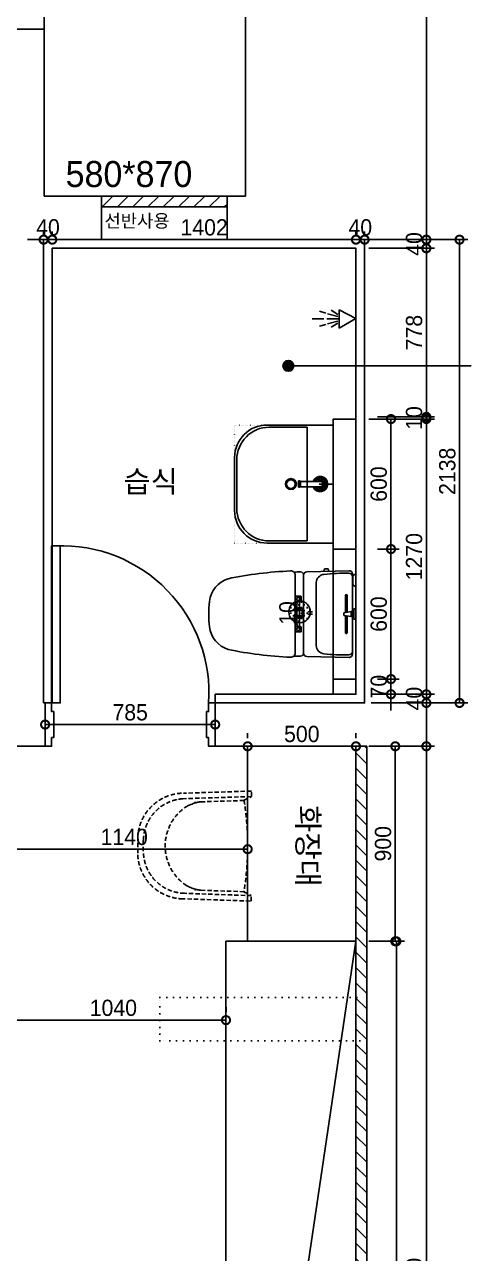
# Model space of a CAD drawing. Header units: millimetres. Extents: x 0 to 460316, y -63250 to 103204.
# Drawn here: x 71379 to 73433, y 62188 to 67859 of the extents above; entities that cross this region are included whole.
import ezdxf

# ---------------------------------------------------------------- set-up
doc = ezdxf.new("R2010")
doc.units = ezdxf.units.MM
doc.header["$LTSCALE"] = 25
for name, pattern in [('DH-HID2', [1.2, 0.8, -0.4]), ('DOT', [0.25, 0, -0.25]), ('HIDDEN', [9.525, 6.35, -3.175])]:
    doc.linetypes.add(name, pattern=pattern)
for name, color, linetype in [('0-ELC TEXT', 7, 'Continuous'), ('03-WAL NEW', 3, 'Continuous'), ('04-WIN', 4, 'Continuous'), ('06-FUR', 6, 'Continuous'), ('07-DIM WAL', 5, 'Continuous'), ('2-con', 2, 'Continuous'), ('3.기호.계단선', 30, 'Continuous'), ('BATH', 4, 'Continuous'), ('CO-BATH', 6, 'Continuous'), ('CO-DO-FR', 7, 'Continuous'), ('CO-DOOR', 8, 'Continuous'), ('fin', 5, 'Continuous'), ('FU-FURM', 251, 'DH-HID2'), ('HL', 6, 'HIDDEN'), ('TOILET-1', 6, 'Continuous')]:
    doc.layers.add(name, color=color, linetype=linetype)
doc.styles.add('스타일1', font='HY울릉도M.TTF')
doc.styles.add('이윤정', font='l_10646.ttf')
doc.styles.add('코레일둥고', font='Korail_Round_Gothic_Medium.ttf')
doc.dimstyles.new('30', dxfattribs={"dimscale": 30, "dimtxt": 2.5, "dimasz": 2.5, "dimexe": 1.25, "dimexo": 2, "dimtad": 1, "dimdec": 0, "dimtxsty": '스타일1', "dimblk": 'DOTSMALL', "dimcen": 2.5, "dimclrd": 1, "dimclre": 1, "dimclrt": 7, "dimadec": 0, "dimazin": 0, "dimtfac": 1, "dimtdec": 0, "dimtix": 1, "dimtmove": 0, "dimatfit": 3, "dimldrblk": 'DOTSMALL', "dimfxl": 1.25, "dimarcsym": 0})

# ---------------------------------------------------------------- blocks, each defined once
blk = doc.blocks.new('_DotSmall')
at = {"color": 0, "linetype": 'ByBlock', "const_width": 0.5}
blk.add_lwpolyline([(-0.0625, 0, 1), (0.0625, 0, 1)], format="xyb", close=True, dxfattribs=at)
blk = doc.blocks.new('*D129')
at = {"layer": '07-DIM WAL', "color": 1, "lineweight": -2}
for p, q in [((71474.4, 64688.8), (71474.4, 64666.3)), ((72259.4, 64688.8), (72259.4, 64666.3)), ((72259.4, 64628.8), (71474.4, 64628.8))]:
    blk.add_line(p, q, dxfattribs=at)
at = {"layer": 'Defpoints', "color": 0}
for p in [(71474.4, 64628.8), (71474.4, 64628.8), (72259.4, 64628.8)]:
    blk.add_point(p, dxfattribs=at)
at = {"layer": '07-DIM WAL', "color": 1, "lineweight": -2, "xscale": 75, "yscale": 75, "zscale": 75, "rotation": 180}
blk.add_blockref('_DotSmall', (71474.4, 64628.8), dxfattribs=at)
at = {"layer": '07-DIM WAL', "color": 1, "lineweight": -2, "xscale": 75, "yscale": 75, "zscale": 75}
blk.add_blockref('_DotSmall', (72259.4, 64628.8), dxfattribs=at)
at = {"layer": '07-DIM WAL', "color": 7, "insert": (71866.9, 64685.1), "char_height": 75, "attachment_point": 5, "style": '스타일1'}
blk.add_mtext('785', dxfattribs=at)
blk = doc.blocks.new('F-122')
at = {"layer": 'FU-FURM'}
for p, q in [((-44.5, 507.6), (33.4, 507.7)), ((-26.5, 482.3), (26.6, 482.3)), ((-253.8, -17.2), (-244.1, 296.9)), ((-228.4, -17.2), (-218.5, 303.3)), ((217.8, 301.5), (228.5, -16.6)), ((243, 308.1), (253.9, -16.6)), ((-202.7, 228.2), (-203.2, 225.1)), ((-202.1, 231.5), (-202.7, 228.2)), ((-201.3, 234.9), (-202.1, 231.5)), ((-200.3, 238.5), (-201.3, 234.9)), ((-199.2, 242.4), (-200.3, 238.5)), ((-197.7, 246.9), (-199.2, 242.4)), ((-196, 251.7), (-197.7, 246.9)), ((-194.1, 256.9), (-196, 251.7)), ((-192.1, 262.1), (-194.1, 256.9)), ((-189.9, 267.4), (-192.1, 262.1)), ((-187.7, 272.4), (-189.9, 267.4)), ((-185.5, 277.2), (-187.7, 272.4)), ((-183.3, 281.4), (-185.5, 277.2)), ((182.6, 281.9), (184.8, 277.6)), ((184.8, 277.6), (187.1, 272.9)), ((187.1, 272.9), (189.3, 267.8)), ((189.3, 267.8), (191.4, 262.6)), ((191.4, 262.6), (193.5, 257.3)), ((193.5, 257.3), (195.4, 252.2)), ((195.4, 252.2), (197.1, 247.4)), ((197.1, 247.4), (198.6, 242.9)), ((198.6, 242.9), (199.8, 239)), ((199.8, 239), (200.7, 235.4)), ((200.7, 235.4), (201.5, 232)), ((201.5, 232), (202.1, 228.7)), ((202.1, 228.7), (202.6, 225.6)), ((-210.5, 16.6), (-204.3, 215.2)), ((-203.9, 218.6), (-204.3, 215.2)), ((-203.6, 221.9), (-203.9, 218.6)), ((-203.2, 225.1), (-203.6, 221.9)), ((202.6, 225.6), (203, 222.4)), ((203, 222.4), (203.4, 219.1)), ((203.4, 219.1), (203.8, 215.7)), ((203.8, 215.7), (210.4, 17.1)), ((-211.6, 16.7), (-228.4, -17.2)), ((211.5, 17.2), (228.5, -16.6)), ((-228.4, -17.2), (-253.8, -17.2)), ((253.9, -16.6), (228.5, -16.6))]:
    blk.add_line(p, q, dxfattribs=at)
for centre, radius, start, end in [((-30.8, 294), 213.6, 90.9092, 178.7855), ((-24.5, 286.7), 194.3, 90.9092, 178.7854), ((23.8, 286.8), 194.3, 1.3565, 89.233), ((30.1, 294.1), 213.6, 1.3567, 89.233), ((-0.2, 162.3), 218.5, 33.195, 146.9472), ((-0.2, 162.3), 218.5, 158.3494, 158.4722), ((-0.2, 162.3), 218.5, 21.67, 21.7928), ((-1.7, 1330.6), 1330.6, 260.9232, 279.2189)]:
    blk.add_arc(centre, radius, start, end, dxfattribs=at)
blk = doc.blocks.new('AC-8')
at = {"layer": 'BATH'}
for p, q in [((-50.8, 54), (-0.1, 142.7)), ((-0.1, 142.7), (45.4, 54)), ((45.4, 54), (-50.8, 54)), ((-24.7, 46.5), (-46.3, 12.2)), ((-13.5, 47.3), (-27.7, -7.9)), ((-1.6, 49.5), (-1.6, -10.8)), ((10.4, 47.3), (24.5, -7.9)), ((21.6, 46.5), (43.2, 12.2)), ((-31.4, -16.2), (-41.1, -49)), ((-1.6, -27.3), (-1.6, -88.5)), ((28.3, -16.2), (38, -49))]:
    blk.add_line(p, q, dxfattribs=at)
blk = doc.blocks.new('A$C4B2D31F0')
at = {"layer": 'fin', "color": 4}
for p, q in [((185, 690.9), (20.4, 690.9)), ((37.2, 692.3), (24.7, 692.3)), ((37.2, 692.3), (49.7, 692.3)), ((200.9, 690.9), (365.5, 690.9)), ((47.7, 523.7), (192.9, 523.7)), ((338.2, 523.7), (192.9, 523.7)), ((12.6, 465.9), (192.9, 465.9)), ((373.3, 465.9), (192.9, 465.9)), ((192.9, 426.6), (13.7, 426.6)), ((192.9, 426.6), (372.2, 426.6))]:
    blk.add_line(p, q, dxfattribs=at)
for points in [[(20.4, 690.9), (7.9, 690.9, 0.421209), (-7.1, 675.5), (-2.4, 480.5, 0.001659)], [(365.5, 690.9), (378, 690.9, -0.421209), (392.9, 675.5), (388.3, 480.5, -0.001659)], [(12.6, 465.9, 0.371724), (-1.8, 451.2, 0.003515), (-1, 420.3, 0.320541)], [(373.3, 465.9, -0.371724), (387.7, 451.2, -0.003515), (386.9, 420.3, -0.320541)]]:
    blk.add_lwpolyline(points, format="xyb", dxfattribs=at)
for centre, radius, start, end in [((20.4, 674.9), 16, 90, 179.3116), ((24.7, 707.3), 15, 180, 270), ((49.7, 707.3), 15, 270, 0), ((365.5, 674.9), 16, 0.6884, 90), ((1004.3, 663.1), 1000, 179.3116, 185.9437), ((-618.4, 663.1), 1000, 354.0563, 0.6884), ((49.4, 563.7), 40, 185.9437, 267.5129), ((336.5, 563.7), 40, 272.4871, 354.0563), ((12.6, 480.9), 15, 181.3651, 270), ((373.3, 480.9), 15, 270, 358.6349), ((13.7, 406.6), 20, 90, 182.3333), ((1838.6, 488.1), 1846.7, 182.5538, 191.5978), ((-1452.7, 488.1), 1846.7, 348.4022, 357.4462), ((372.2, 406.6), 20, 357.6667, 90), ((148.7, 156.2), 125.5, 198.2964, 263.4241), ((237.2, 156.2), 125.5, 276.5759, 341.7036), ((192.9, 433.2), 405.9, 261.6993, 270), ((192.9, 433.2), 405.9, 270, 278.3007)]:
    blk.add_arc(centre, radius, start, end, dxfattribs=at)
at = {"layer": 'HL', "linetype": 'Continuous'}
for p, q in [((168.9, 697.3), (168.9, 707.3)), ((168.9, 697.3), (216.9, 697.3)), ((186, 692.5), (180.6, 697.3)), ((181.6, 685.5), (186, 692.5)), ((187, 651.2), (181.6, 685.5)), ((181.6, 685.5), (204.3, 685.5)), ((186, 692.5), (199.9, 692.5)), ((198.9, 651.2), (204.3, 685.5)), ((199.9, 692.5), (205.3, 697.3)), ((204.3, 685.5), (199.9, 692.5)), ((216.9, 697.3), (216.9, 707.3)), ((106.4, 666.3), (184.4, 666.3)), ((106.4, 659.3), (185.5, 659.3)), ((187, 651.2), (198.9, 651.2)), ((200.4, 659.3), (279.4, 659.3)), ((201.4, 666.3), (279.4, 666.3)), ((-16, 576.9), (-16, 564.8)), ((-12, 580.9), (-4.8, 580.9)), ((-12, 560.8), (-4.3, 560.8)), ((192.9, 433.7), (146.6, 433.7)), ((192.9, 433.7), (239.3, 433.7))]:
    blk.add_line(p, q, dxfattribs=at)
for points in [[(110.4, 426.6), (110.4, 450.8, -0.414214), (114.4, 454.8), (130.9, 454.8, -0.414214), (134.9, 450.8), (134.9, 435.2), (134.9, 426.6)], [(275.5, 426.6), (275.5, 450.8, 0.414214), (271.5, 454.8), (255, 454.8, 0.414214), (251, 450.8), (251, 435.2), (251, 426.6)], [(134.9, 435.2), (144.6, 435.2, -0.414214), (146.6, 433.2), (146.6, 426.6)], [(251, 435.2), (241.3, 435.2, 0.414214), (239.3, 433.2), (239.3, 426.6)]]:
    blk.add_lwpolyline(points, format="xyb", dxfattribs=at)
for centre in [(122.9, 440.9), (262.9, 440.9)]:
    blk.add_circle(centre, 8, dxfattribs=at)
for centre, radius, start, end in [((106.4, 662.8), 3.5, 90, 270), ((279.4, 662.8), 3.5, 270, 90), ((-12, 576.9), 4, 90, 180), ((-12, 564.8), 4, 180, 270)]:
    blk.add_arc(centre, radius, start, end, dxfattribs=at)
blk = doc.blocks.new('*D121')
at = {"layer": '07-DIM WAL', "color": 1, "lineweight": -2}
for p, q in [((72969.4, 64528.8), (73128.5, 64528.8)), ((73091, 64528.8), (73091, 63628.8)), ((72969.4, 63628.8), (73128.5, 63628.8))]:
    blk.add_line(p, q, dxfattribs=at)
at = {"layer": 'Defpoints', "color": 0}
for p in [(72909.4, 64528.8), (72909.4, 63628.8), (73091, 63628.8)]:
    blk.add_point(p, dxfattribs=at)
at = {"layer": '07-DIM WAL', "color": 1, "lineweight": -2, "xscale": 75, "yscale": 75, "zscale": 75}
for p, rotation in [((73091, 64528.8), 90), ((73091, 63628.8), 270)]:
    blk.add_blockref('_DotSmall', p, dxfattribs=dict(at, rotation=rotation))
at = {"layer": '07-DIM WAL', "color": 7, "insert": (73034.8, 64078.8), "char_height": 75, "attachment_point": 5, "rotation": 90, "style": '스타일1'}
blk.add_mtext('900', dxfattribs=at)
blk = doc.blocks.new('*D122')
at = {"layer": '07-DIM WAL', "color": 1, "lineweight": -2}
for p, q in [((72974.4, 64528.8), (73271.9, 64528.8)), ((73234.4, 64528.8), (73234.4, 59588.8)), ((72969.4, 59588.8), (73271.9, 59588.8))]:
    blk.add_line(p, q, dxfattribs=at)
at = {"layer": 'Defpoints', "color": 0}
for p in [(72914.4, 64528.8), (72909.4, 59588.8), (73234.4, 59588.8)]:
    blk.add_point(p, dxfattribs=at)
at = {"layer": '07-DIM WAL', "color": 1, "lineweight": -2, "xscale": 75, "yscale": 75, "zscale": 75}
for p, rotation in [((73234.4, 64528.8), 90), ((73234.4, 59588.8), 270)]:
    blk.add_blockref('_DotSmall', p, dxfattribs=dict(at, rotation=rotation))
at = {"layer": '07-DIM WAL', "color": 7, "insert": (73178.1, 62058.8), "char_height": 75, "attachment_point": 5, "rotation": 90, "style": '스타일1'}
blk.add_mtext('4940', dxfattribs=at)
blk = doc.blocks.new('*D86')
at = {"layer": '07-DIM WAL', "color": 1, "lineweight": -2}
for p, q in [((72974.4, 63628.8), (73133.5, 63628.8)), ((73096, 59588.8), (73096, 63628.8)), ((72974.4, 59588.8), (73133.5, 59588.8))]:
    blk.add_line(p, q, dxfattribs=at)
at = {"layer": 'Defpoints', "color": 0}
for p in [(72914.4, 63628.8), (73096, 63628.8), (72914.4, 59588.8)]:
    blk.add_point(p, dxfattribs=at)
at = {"layer": '07-DIM WAL', "color": 1, "lineweight": -2, "xscale": 75, "yscale": 75, "zscale": 75}
for p, rotation in [((73096, 63628.8), 90), ((73096, 59588.8), 270)]:
    blk.add_blockref('_DotSmall', p, dxfattribs=dict(at, rotation=rotation))
at = {"layer": '07-DIM WAL', "color": 7, "insert": (73039.8, 61608.8), "char_height": 75, "attachment_point": 5, "rotation": 90, "style": '스타일1'}
blk.add_mtext('4040', dxfattribs=at)
blk = doc.blocks.new('*D132')
at = {"layer": '07-DIM WAL', "color": 1, "lineweight": -2}
for p, q in [((72409.4, 64588.8), (72409.4, 64566.3)), ((72909.4, 64588.8), (72909.4, 64566.3)), ((72409.4, 64528.8), (72909.4, 64528.8))]:
    blk.add_line(p, q, dxfattribs=at)
at = {"layer": 'Defpoints', "color": 0}
for p in [(72409.4, 64528.8), (72909.4, 64528.8), (72909.4, 64528.8)]:
    blk.add_point(p, dxfattribs=at)
at = {"layer": '07-DIM WAL', "color": 1, "lineweight": -2, "xscale": 75, "yscale": 75, "zscale": 75, "rotation": 180}
blk.add_blockref('_DotSmall', (72409.4, 64528.8), dxfattribs=at)
at = {"layer": '07-DIM WAL', "color": 1, "lineweight": -2, "xscale": 75, "yscale": 75, "zscale": 75}
blk.add_blockref('_DotSmall', (72909.4, 64528.8), dxfattribs=at)
at = {"layer": '07-DIM WAL', "color": 7, "insert": (72659.4, 64585.1), "char_height": 75, "attachment_point": 5, "style": '스타일1'}
blk.add_mtext('500', dxfattribs=at)
blk = doc.blocks.new('*D108')
at = {"layer": '07-DIM WAL', "color": 1, "lineweight": -2}
for p, q in [((71269.4, 63325), (71269.4, 63302.5)), ((72309.4, 63325), (72309.4, 63302.5)), ((71269.4, 63265), (72309.4, 63265))]:
    blk.add_line(p, q, dxfattribs=at)
at = {"layer": 'Defpoints', "color": 0}
for p in [(71269.4, 63265), (72309.4, 63265), (72309.4, 63265)]:
    blk.add_point(p, dxfattribs=at)
at = {"layer": '07-DIM WAL', "color": 1, "lineweight": -2, "xscale": 75, "yscale": 75, "zscale": 75, "rotation": 180}
blk.add_blockref('_DotSmall', (71269.4, 63265), dxfattribs=at)
at = {"layer": '07-DIM WAL', "color": 1, "lineweight": -2, "xscale": 75, "yscale": 75, "zscale": 75}
blk.add_blockref('_DotSmall', (72309.4, 63265), dxfattribs=at)
at = {"layer": '07-DIM WAL', "color": 7, "insert": (71789.4, 63321.2), "char_height": 75, "attachment_point": 5, "style": '스타일1'}
blk.add_mtext('1040', dxfattribs=at)
blk = doc.blocks.new('*D135')
at = {"layer": '07-DIM WAL', "color": 1, "lineweight": -2}
for p, q in [((71269.4, 64113.8), (71269.4, 64091.3)), ((72409.4, 64113.8), (72409.4, 64091.3)), ((72409.4, 64053.8), (71269.4, 64053.8))]:
    blk.add_line(p, q, dxfattribs=at)
at = {"layer": 'Defpoints', "color": 0}
for p in [(71269.4, 64053.8), (71269.4, 64053.8), (72409.4, 64053.8)]:
    blk.add_point(p, dxfattribs=at)
at = {"layer": '07-DIM WAL', "color": 1, "lineweight": -2, "xscale": 75, "yscale": 75, "zscale": 75, "rotation": 180}
blk.add_blockref('_DotSmall', (71269.4, 64053.8), dxfattribs=at)
at = {"layer": '07-DIM WAL', "color": 1, "lineweight": -2, "xscale": 75, "yscale": 75, "zscale": 75}
blk.add_blockref('_DotSmall', (72409.4, 64053.8), dxfattribs=at)
at = {"layer": '07-DIM WAL', "color": 7, "insert": (71839.4, 64110), "char_height": 75, "attachment_point": 5, "style": '스타일1'}
blk.add_mtext('1140', dxfattribs=at)
blk = doc.blocks.new('*D111')
at = {"layer": '07-DIM WAL', "color": 1, "lineweight": -2}
for p, q in [((73234.4, 66048.8), (73234.4, 66123.8)), ((72969.4, 66038.8), (73271.9, 66038.8)), ((73009.4, 66048.8), (73271.9, 66048.8)), ((73234.4, 66038.8), (73234.4, 66048.8)), ((73234.4, 66038.8), (73234.4, 65963.8))]:
    blk.add_line(p, q, dxfattribs=at)
at = {"layer": 'Defpoints', "color": 0}
for p in [(72909.4, 66038.8), (72949.4, 66048.8), (73234.4, 66048.8)]:
    blk.add_point(p, dxfattribs=at)
at = {"layer": '07-DIM WAL', "color": 1, "lineweight": -2, "xscale": 75, "yscale": 75, "zscale": 75}
for p, rotation in [((73234.4, 66048.8), 270), ((73234.4, 66038.8), 90)]:
    blk.add_blockref('_DotSmall', p, dxfattribs=dict(at, rotation=rotation))
at = {"layer": '07-DIM WAL', "color": 7, "insert": (73178.1, 66043.8), "char_height": 75, "attachment_point": 5, "rotation": 90, "style": '스타일1'}
blk.add_mtext('10', dxfattribs=at)
blk = doc.blocks.new('*D112')
at = {"layer": '07-DIM WAL', "color": 1, "lineweight": -2}
for p, q in [((72969.4, 66826.8), (73271.9, 66826.8)), ((73234.4, 66048.8), (73234.4, 66826.8)), ((73009.4, 66048.8), (73271.9, 66048.8))]:
    blk.add_line(p, q, dxfattribs=at)
at = {"layer": 'Defpoints', "color": 0}
for p in [(72909.4, 66826.8), (73234.4, 66826.8), (72949.4, 66048.8)]:
    blk.add_point(p, dxfattribs=at)
at = {"layer": '07-DIM WAL', "color": 1, "lineweight": -2, "xscale": 75, "yscale": 75, "zscale": 75}
for p, rotation in [((73234.4, 66826.8), 90), ((73234.4, 66048.8), 270)]:
    blk.add_blockref('_DotSmall', p, dxfattribs=dict(at, rotation=rotation))
at = {"layer": '07-DIM WAL', "color": 7, "insert": (73178.1, 66437.8), "char_height": 75, "attachment_point": 5, "rotation": 90, "style": '스타일1'}
blk.add_mtext('778', dxfattribs=at)
blk = doc.blocks.new('*D113')
at = {"layer": '07-DIM WAL', "color": 1, "lineweight": -2}
for p, q in [((73009.4, 66038.8), (73108.7, 66038.8)), ((73071.2, 66038.8), (73071.2, 65438.8)), ((73009.4, 65438.8), (73108.7, 65438.8))]:
    blk.add_line(p, q, dxfattribs=at)
at = {"layer": 'Defpoints', "color": 0}
for p in [(72949.4, 66038.8), (72949.4, 65438.8), (73071.2, 65438.8)]:
    blk.add_point(p, dxfattribs=at)
at = {"layer": '07-DIM WAL', "color": 1, "lineweight": -2, "xscale": 75, "yscale": 75, "zscale": 75}
for p, rotation in [((73071.2, 66038.8), 90), ((73071.2, 65438.8), 270)]:
    blk.add_blockref('_DotSmall', p, dxfattribs=dict(at, rotation=rotation))
at = {"layer": '07-DIM WAL', "color": 7, "insert": (73014.9, 65738.8), "char_height": 75, "attachment_point": 5, "rotation": 90, "style": '스타일1'}
blk.add_mtext('600', dxfattribs=at)
blk = doc.blocks.new('*D114')
at = {"layer": '07-DIM WAL', "color": 1, "lineweight": -2}
for p, q in [((73009.4, 65438.8), (73108.7, 65438.8)), ((73071.2, 65438.8), (73071.2, 64838.8)), ((73009.4, 64838.8), (73108.7, 64838.8))]:
    blk.add_line(p, q, dxfattribs=at)
at = {"layer": 'Defpoints', "color": 0}
for p in [(72949.4, 65438.8), (72949.4, 64838.8), (73071.2, 64838.8)]:
    blk.add_point(p, dxfattribs=at)
at = {"layer": '07-DIM WAL', "color": 1, "lineweight": -2, "xscale": 75, "yscale": 75, "zscale": 75}
for p, rotation in [((73071.2, 65438.8), 90), ((73071.2, 64838.8), 270)]:
    blk.add_blockref('_DotSmall', p, dxfattribs=dict(at, rotation=rotation))
at = {"layer": '07-DIM WAL', "color": 7, "insert": (73014.9, 65138.8), "char_height": 75, "attachment_point": 5, "rotation": 90, "style": '스타일1'}
blk.add_mtext('600', dxfattribs=at)
blk = doc.blocks.new('*D115')
at = {"layer": '07-DIM WAL', "color": 1, "lineweight": -2}
for p, q in [((73071.2, 64838.8), (73071.2, 64913.8)), ((73009.4, 64838.8), (73108.7, 64838.8)), ((73071.2, 64838.8), (73071.2, 64768.8)), ((73009.4, 64768.8), (73108.7, 64768.8)), ((73071.2, 64768.8), (73071.2, 64693.8))]:
    blk.add_line(p, q, dxfattribs=at)
at = {"layer": 'Defpoints', "color": 0}
for p in [(72949.4, 64838.8), (72949.4, 64768.8), (73071.2, 64768.8)]:
    blk.add_point(p, dxfattribs=at)
at = {"layer": '07-DIM WAL', "color": 1, "lineweight": -2, "xscale": 75, "yscale": 75, "zscale": 75}
for p, rotation in [((73071.2, 64838.8), 270), ((73071.2, 64768.8), 90)]:
    blk.add_blockref('_DotSmall', p, dxfattribs=dict(at, rotation=rotation))
at = {"layer": '07-DIM WAL', "color": 7, "insert": (73014.9, 64803.8), "char_height": 75, "attachment_point": 5, "rotation": 90, "style": '스타일1'}
blk.add_mtext('70', dxfattribs=at)
blk = doc.blocks.new('*D116')
at = {"layer": '07-DIM WAL', "color": 1, "lineweight": -2}
for p, q in [((72969.4, 66038.8), (73271.9, 66038.8)), ((73234.4, 64768.8), (73234.4, 66038.8)), ((72979.4, 64768.8), (73271.9, 64768.8))]:
    blk.add_line(p, q, dxfattribs=at)
at = {"layer": 'Defpoints', "color": 0}
for p in [(72909.4, 66038.8), (73234.4, 66038.8), (72919.4, 64768.8)]:
    blk.add_point(p, dxfattribs=at)
at = {"layer": '07-DIM WAL', "color": 1, "lineweight": -2, "xscale": 75, "yscale": 75, "zscale": 75}
for p, rotation in [((73234.4, 66038.8), 90), ((73234.4, 64768.8), 270)]:
    blk.add_blockref('_DotSmall', p, dxfattribs=dict(at, rotation=rotation))
at = {"layer": '07-DIM WAL', "color": 7, "insert": (73178.1, 65403.8), "char_height": 75, "attachment_point": 5, "rotation": 90, "style": '스타일1'}
blk.add_mtext('1270', dxfattribs=at)
blk = doc.blocks.new('*D117')
at = {"layer": '07-DIM WAL', "color": 1, "lineweight": -2}
for p, q in [((73234.4, 66866.8), (73234.4, 66941.8)), ((72969.4, 66866.8), (73271.9, 66866.8)), ((73234.4, 66826.8), (73234.4, 66866.8)), ((72969.4, 66826.8), (73271.9, 66826.8)), ((73234.4, 66826.8), (73234.4, 66751.8))]:
    blk.add_line(p, q, dxfattribs=at)
at = {"layer": 'Defpoints', "color": 0}
for p in [(72909.4, 66866.8), (73234.4, 66866.8), (72909.4, 66826.8)]:
    blk.add_point(p, dxfattribs=at)
at = {"layer": '07-DIM WAL', "color": 1, "lineweight": -2, "xscale": 75, "yscale": 75, "zscale": 75}
for p, rotation in [((73234.4, 66866.8), 270), ((73234.4, 66826.8), 90)]:
    blk.add_blockref('_DotSmall', p, dxfattribs=dict(at, rotation=rotation))
at = {"layer": '07-DIM WAL', "color": 7, "insert": (73178.1, 66846.8), "char_height": 75, "attachment_point": 5, "rotation": 90, "style": '스타일1'}
blk.add_mtext('40', dxfattribs=at)
blk = doc.blocks.new('*D118')
at = {"layer": '07-DIM WAL', "color": 1, "lineweight": -2}
for p, q in [((73234.4, 64768.8), (73234.4, 64843.8)), ((72979.4, 64768.8), (73271.9, 64768.8)), ((73234.4, 64768.8), (73234.4, 64728.8)), ((72979.4, 64728.8), (73271.9, 64728.8)), ((73234.4, 64728.8), (73234.4, 64653.8))]:
    blk.add_line(p, q, dxfattribs=at)
at = {"layer": 'Defpoints', "color": 0}
for p in [(72919.4, 64768.8), (72919.4, 64728.8), (73234.4, 64728.8)]:
    blk.add_point(p, dxfattribs=at)
at = {"layer": '07-DIM WAL', "color": 1, "lineweight": -2, "xscale": 75, "yscale": 75, "zscale": 75}
for p, rotation in [((73234.4, 64768.8), 270), ((73234.4, 64728.8), 90)]:
    blk.add_blockref('_DotSmall', p, dxfattribs=dict(at, rotation=rotation))
at = {"layer": '07-DIM WAL', "color": 7, "insert": (73178.1, 64748.8), "char_height": 75, "attachment_point": 5, "rotation": 90, "style": '스타일1'}
blk.add_mtext('40', dxfattribs=at)
blk = doc.blocks.new('*D119')
at = {"layer": '07-DIM WAL', "color": 1, "lineweight": -2}
for p, q in [((73009.4, 66866.8), (73425.2, 66866.8)), ((73387.7, 64728.8), (73387.7, 66866.8)), ((73009.4, 64728.8), (73425.2, 64728.8))]:
    blk.add_line(p, q, dxfattribs=at)
at = {"layer": 'Defpoints', "color": 0}
for p in [(72949.4, 66866.8), (73387.7, 66866.8), (72949.4, 64728.8)]:
    blk.add_point(p, dxfattribs=at)
at = {"layer": '07-DIM WAL', "color": 1, "lineweight": -2, "xscale": 75, "yscale": 75, "zscale": 75}
for p, rotation in [((73387.7, 66866.8), 90), ((73387.7, 64728.8), 270)]:
    blk.add_blockref('_DotSmall', p, dxfattribs=dict(at, rotation=rotation))
at = {"layer": '07-DIM WAL', "color": 7, "insert": (73331.4, 65797.8), "char_height": 75, "attachment_point": 5, "rotation": 90, "style": '스타일1'}
blk.add_mtext('2138', dxfattribs=at)
blk = doc.blocks.new('*D120')
at = {"layer": '07-DIM WAL', "color": 1, "lineweight": -2}
for p, q in [((72909.4, 66866.8), (72834.4, 66866.8)), ((72909.4, 66886.8), (72909.4, 66904.3)), ((72909.4, 66866.8), (72949.4, 66866.8)), ((72949.4, 66886.8), (72949.4, 66904.3)), ((72949.4, 66866.8), (73024.4, 66866.8))]:
    blk.add_line(p, q, dxfattribs=at)
at = {"layer": 'Defpoints', "color": 0}
for p in [(72949.4, 66866.8), (72909.4, 66826.8), (72949.4, 66826.8)]:
    blk.add_point(p, dxfattribs=at)
at = {"layer": '07-DIM WAL', "color": 1, "lineweight": -2, "xscale": 75, "yscale": 75, "zscale": 75}
blk.add_blockref('_DotSmall', (72909.4, 66866.8), dxfattribs=at)
at = {"layer": '07-DIM WAL', "color": 1, "lineweight": -2, "xscale": 75, "yscale": 75, "zscale": 75, "rotation": 180}
blk.add_blockref('_DotSmall', (72949.4, 66866.8), dxfattribs=at)
at = {"layer": '07-DIM WAL', "color": 7, "insert": (72929.4, 66923.1), "char_height": 75, "attachment_point": 5, "style": '스타일1'}
blk.add_mtext('40', dxfattribs=at)
blk = doc.blocks.new('*D137')
at = {"layer": '07-DIM WAL', "color": 1, "lineweight": -2}
for p, q in [((71507.4, 66886.8), (71507.4, 66904.3)), ((72909.4, 66866.8), (71507.4, 66866.8)), ((72909.4, 66886.8), (72909.4, 66904.3))]:
    blk.add_line(p, q, dxfattribs=at)
at = {"layer": 'Defpoints', "color": 0}
for p in [(71507.4, 66866.8), (71507.4, 66826.8), (72909.4, 66826.8)]:
    blk.add_point(p, dxfattribs=at)
at = {"layer": '07-DIM WAL', "color": 1, "lineweight": -2, "xscale": 75, "yscale": 75, "zscale": 75, "rotation": 180}
blk.add_blockref('_DotSmall', (71507.4, 66866.8), dxfattribs=at)
at = {"layer": '07-DIM WAL', "color": 1, "lineweight": -2, "xscale": 75, "yscale": 75, "zscale": 75}
blk.add_blockref('_DotSmall', (72909.4, 66866.8), dxfattribs=at)
at = {"layer": '07-DIM WAL', "color": 7, "insert": (72208.4, 66923.1), "char_height": 75, "attachment_point": 5, "style": '스타일1'}
blk.add_mtext('1402', dxfattribs=at)
blk = doc.blocks.new('*D84')
at = {"layer": '07-DIM WAL', "color": 1, "lineweight": -2}
for p, q in [((71467.4, 66866.8), (71392.4, 66866.8)), ((71467.4, 66886.8), (71467.4, 66904.3)), ((71507.4, 66866.8), (71467.4, 66866.8)), ((71507.4, 66886.8), (71507.4, 66904.3)), ((71507.4, 66866.8), (71582.4, 66866.8))]:
    blk.add_line(p, q, dxfattribs=at)
at = {"layer": 'Defpoints', "color": 0}
for p in [(71467.4, 66866.8), (71467.4, 66826.8), (71507.4, 66826.8)]:
    blk.add_point(p, dxfattribs=at)
at = {"layer": '07-DIM WAL', "color": 1, "lineweight": -2, "xscale": 75, "yscale": 75, "zscale": 75}
blk.add_blockref('_DotSmall', (71467.4, 66866.8), dxfattribs=at)
at = {"layer": '07-DIM WAL', "color": 1, "lineweight": -2, "xscale": 75, "yscale": 75, "zscale": 75, "rotation": 180}
blk.add_blockref('_DotSmall', (71507.4, 66866.8), dxfattribs=at)
at = {"layer": '07-DIM WAL', "color": 7, "insert": (71487.4, 66923.1), "char_height": 75, "attachment_point": 5, "style": '스타일1'}
blk.add_mtext('40', dxfattribs=at)
blk = doc.blocks.new('*D85')
at = {"layer": '07-DIM WAL', "color": 1, "lineweight": -2}
for p, q in [((72649.4, 65148.8), (72649.4, 65223.8)), ((72649.4, 65148.8), (72649.4, 65138.8)), ((72649.4, 65138.8), (72649.4, 65063.8)), ((72709.4, 65148.8), (72686.9, 65148.8)), ((72709.4, 65138.8), (72686.9, 65138.8))]:
    blk.add_line(p, q, dxfattribs=at)
at = {"layer": 'Defpoints', "color": 0}
for p in [(72649.4, 65148.8), (72649.4, 65138.8), (72649.4, 65138.8)]:
    blk.add_point(p, dxfattribs=at)
at = {"layer": '07-DIM WAL', "color": 1, "lineweight": -2, "xscale": 75, "yscale": 75, "zscale": 75}
for p, rotation in [((72649.4, 65148.8), 270), ((72649.4, 65138.8), 90)]:
    blk.add_blockref('_DotSmall', p, dxfattribs=dict(at, rotation=rotation))
at = {"layer": '07-DIM WAL', "color": 7, "insert": (72593.1, 65143.8), "char_height": 75, "attachment_point": 5, "rotation": 90, "style": '스타일1'}
blk.add_mtext('10', dxfattribs=at)

msp = doc.modelspace()

# ---------------------------------------------------------------- hatches: boundary and pattern name
at = {"layer": '0-ELC TEXT'}
h = msp.add_hatch(color=256, dxfattribs=at)
h.dxf.hatch_style = 1
edge = h.paths.add_edge_path()
edge.add_arc((72597.21, 66284.35), 25, -270, 90, ccw=False)
at = {"layer": '03-WAL NEW'}
h = msp.add_hatch(dxfattribs=at)
h.set_pattern_fill('_USER', color=256, scale=50, angle=45, pattern_type=0)
h.set_pattern_definition([(45, (41295.374, 99791.38), (-35.35534, 35.35534), [])])
edge = h.paths.add_edge_path()
edge.add_line((72314.36, 67067.71), (72314.36, 67017.71))
edge.add_line((72314.36, 67017.71), (71734.36, 67017.71))
edge.add_line((71734.36, 67017.71), (71734.36, 67067.71))
edge.add_line((71734.36, 67067.71), (72311.45, 67067.71))
at = {"layer": '3.기호.계단선'}
h = msp.add_hatch(dxfattribs=at)
h.set_pattern_fill('CROSS', color=256, scale=50)
h.set_pattern_definition([(0, (52355.374, 101568.38), (12.5, 12.5), [6.25, -18.75]), (90, (52358.499, 101565.255), (-12.5, 12.5), [6.25, -18.75])])
edge = h.paths.add_edge_path()
edge.add_arc((72649.36, 65148.82), 50, 0, 360)
h = msp.add_hatch(dxfattribs=at)
h.set_pattern_fill('_USER', color=256, scale=50, angle=135, pattern_type=0)
h.set_pattern_definition([(135, (41960.104, 38524.836), (-35.35534, -35.35534), [])])
h.paths.add_polyline_path([(72959.36, 59588.82), (72959.36, 64528.82), (72909.36, 64528.82), (72909.36, 59588.82)])

# ---------------------------------------------------------------- linework, layer by layer
for p, q in [((71469.36, 67838.82), (71469.36, 68893.82)), ((72804.36, 65738.82), (72739.36, 65738.82))]:
    msp.add_line(p, q)
at = {"layer": '0-ELC TEXT'}
msp.add_lwpolyline([(73441.48, 66284.35), (72597.21, 66284.35)], dxfattribs=at)
msp.add_circle((72597.21, 66284.35), 25, dxfattribs=at)
at = {"layer": '03-WAL NEW'}
for p, q in [((72804.36, 65438.82), (72909.36, 65438.82)), ((72804.36, 64838.82), (72909.36, 64838.82))]:
    msp.add_line(p, q, dxfattribs=at)
for points in [[(72314.36, 67067.71), (72314.36, 67017.71), (71734.36, 67017.71), (71734.36, 67067.71), (72311.45, 67067.71)], [(72909.36, 64768.82), (72909.36, 66038.82), (72804.36, 66038.82), (72804.36, 64768.82), (72909.36, 64768.82)]]:
    msp.add_lwpolyline(points, dxfattribs=at)
at = {"layer": '04-WIN'}
msp.add_lwpolyline([(71734.36, 66866.82), (72314.36, 66866.82), (72314.36, 67067.71), (71734.36, 67067.71)], close=True, dxfattribs=at)
at = {"layer": '06-FUR'}
msp.add_line((72909.36, 63628.82), (72309.36, 59588.82), dxfattribs=at)
msp.add_lwpolyline([(72409.36, 63628.82), (72909.36, 63628.82), (72909.36, 64528.82), (72409.36, 64528.82)], close=True, dxfattribs=at)
msp.add_lwpolyline([(72909.36, 63628.82), (72309.36, 63628.82), (72309.36, 59588.82), (72909.36, 59588.82), (72909.36, 63628.82)], dxfattribs=at)
at = {"layer": '2-con'}
for p, q in [((73234.36, 69093.82), (73234.36, 58116.82)), ((72399.36, 67067.71), (72399.36, 68103.82)), ((71469.36, 67838.82), (70601.36, 67838.82)), ((71469.36, 67067.71), (71469.36, 67838.82)), ((71734.36, 67067.71), (71469.36, 67067.71)), ((71734.36, 66866.82), (71734.36, 67067.71)), ((72314.36, 67067.71), (72399.36, 67067.71)), ((72314.36, 66866.82), (72314.36, 67067.71)), ((71467.36, 64728.82), (71467.36, 66866.82)), ((71467.36, 66866.82), (71734.36, 66866.82)), ((72259.36, 64528.82), (72259.36, 64728.82)), ((72959.36, 64528.82), (72259.36, 64528.82)), ((72959.36, 59588.82), (72959.36, 64528.82))]:
    msp.add_line(p, q, dxfattribs=at)
for points in [[(72259.36, 64728.82), (72949.36, 64728.82), (72949.36, 66866.82), (72314.36, 66866.82)], [(71474.36, 64528.82), (71474.36, 64728.82), (71467.36, 64728.82)], [(71474.36, 64528.82), (70479.36, 64528.82), (70479.36, 64663.82), (71291.36, 64663.82)]]:
    msp.add_lwpolyline(points, dxfattribs=at)
at = {"layer": '3.기호.계단선'}
msp.add_lwpolyline([(72959.36, 59588.82), (72959.36, 64528.82), (72909.36, 64528.82), (72909.36, 59588.82)], close=True, dxfattribs=at)
at = {"layer": '3.기호.계단선', "color": 10, "linetype": 'DOT', "ltscale": 5}
msp.add_lwpolyline([(72004.36, 63368.82), (72959.36, 63368.82), (72959.36, 63168.82), (72004.36, 63168.82)], close=True, dxfattribs=at)
at = {"layer": '3.기호.계단선'}
msp.add_circle((72649.36, 65148.82), 50, dxfattribs=at)
at = {"layer": 'BATH'}
msp.add_line((72259.36, 64768.82), (72259.36, 64728.82), dxfattribs=at)
msp.add_lwpolyline([(72259.36, 64768.82), (72909.36, 64768.82), (72909.36, 66826.82), (71507.36, 66826.82), (71507.36, 64728.82)], dxfattribs=at)
at = {"layer": 'CO-BATH'}
for p, q in [((72804.36, 66011.32), (72499.36, 66011.32)), ((72804.36, 65466.32), (72804.36, 66011.32)), ((72349.36, 65861.32), (72349.36, 65616.32)), ((72499.36, 65466.32), (72804.36, 65466.32))]:
    msp.add_line(p, q, dxfattribs=at)
at = {"layer": 'CO-BATH', "color": 8}
for p, q in [((72684.36, 66001.32), (72509.36, 66001.32)), ((72684.36, 65476.32), (72684.36, 66001.32)), ((72359.36, 65851.32), (72359.36, 65626.32)), ((72643.86, 65753.32), (72643.86, 65724.32)), ((72648.86, 65753.32), (72643.86, 65753.32)), ((72653.86, 65752.32), (72648.86, 65752.32)), ((72744.36, 65751.32), (72653.86, 65751.32)), ((72648.86, 65724.32), (72643.86, 65724.32)), ((72653.86, 65725.32), (72648.86, 65725.32)), ((72744.36, 65726.32), (72653.86, 65726.32)), ((72509.36, 65476.32), (72684.36, 65476.32))]:
    msp.add_line(p, q, dxfattribs=at)
at = {"layer": 'CO-BATH', "color": 251}
for p, q in [((72648.86, 65753.32), (72648.86, 65724.32)), ((72653.86, 65752.32), (72653.86, 65725.32))]:
    msp.add_line(p, q, dxfattribs=at)
at = {"layer": 'CO-BATH', "color": 8, "linetype": 'DOT'}
msp.add_lwpolyline([(72349.36, 66011.32), (72349.36, 65466.32), (72804.36, 65466.32), (72804.36, 66011.32)], close=True, dxfattribs=at)
at = {"layer": 'CO-BATH', "color": 8}
msp.add_circle((72609.36, 65738.82), 25, dxfattribs=at)
at = {"layer": 'CO-BATH', "color": 251}
msp.add_circle((72609.36, 65738.82), 20, dxfattribs=at)
at = {"layer": 'CO-BATH'}
for centre, start, end in [((72499.36, 65861.32), 90, 180), ((72499.36, 65616.32), 180, 270)]:
    msp.add_arc(centre, 150, start, end, dxfattribs=at)
at = {"layer": 'CO-BATH', "color": 8}
for centre, radius, start, end in [((72509.36, 65851.32), 150, 90, 180), ((72744.36, 65738.82), 35, 200.92481, 159.07514), ((72744.36, 65738.82), 12.5, 269.99998, 89.99998), ((72509.36, 65626.32), 150, 180, 270)]:
    msp.add_arc(centre, radius, start, end, dxfattribs=at)
at = {"layer": 'CO-BATH', "color": 251}
for radius, start, end in [(30, 204.62429, 155.37566), (25, 209.99998, 149.99998), (18, 223.98294, 136.01701)]:
    msp.add_arc((72744.36, 65738.82), radius, start, end, dxfattribs=at)
at = {"layer": 'CO-DO-FR'}
for points in [[(71474.36, 64728.82), (71474.36, 64528.82), (71504.36, 64528.82), (71504.36, 64568.82), (71514.36, 64568.82), (71514.36, 64688.82), (71504.36, 64688.82), (71504.36, 64728.82), (71474.36, 64728.82)], [(72259.36, 64728.82), (72259.36, 64528.82), (72229.36, 64528.82), (72229.36, 64568.82), (72219.36, 64568.82), (72219.36, 64688.82), (72229.36, 64688.82), (72229.36, 64728.82), (72259.36, 64728.82)]]:
    msp.add_lwpolyline(points, close=True, dxfattribs=at)
at = {"layer": 'CO-DOOR'}
msp.add_lwpolyline([(71544.36, 65453.82), (71544.36, 64728.82), (71504.36, 64728.82), (71504.36, 65453.82)], close=True, dxfattribs=at)
msp.add_arc((71550.64, 64774.11), 680.22, 356.18277, 92.21465, dxfattribs=at)

# ---------------------------------------------------------------- block references
at = {"rotation": 270}
msp.add_blockref('A$C4B2D31F0', (72202.07, 65331.77), dxfattribs=at)
at = {"layer": 'FU-FURM', "xscale": -1, "rotation": 90}
msp.add_blockref('F-122', (72409.36, 64068.15), dxfattribs=at)
at = {"layer": 'TOILET-1', "linetype": 'Continuous', "xscale": -0.873786407766195, "yscale": 0.873786407766195, "zscale": 0.873786407766195, "rotation": 270}
msp.add_blockref('AC-8', (72784.64, 66502.89), dxfattribs=at)

# ---------------------------------------------------------------- texts
at = {"layer": '0-ELC TEXT', "style": '이윤정'}
for s, height, p in [('선반사용', 60, (71748.28, 66923.5)), ('습식', 100, (71836.35, 65700.35))]:
    msp.add_text(s, height=height, dxfattribs=at).set_placement(p)
msp.add_text('화장대', height=100, rotation=270, dxfattribs=at).set_placement((72638.45, 64256.9))
at = {"layer": '04-WIN', "style": '코레일둥고'}
msp.add_text('580*870', height=120, dxfattribs=at).set_placement((71568.89, 67109.56))

# ---------------------------------------------------------------- dimensions: what is measured, and where the dimension line sits
at = {"layer": '07-DIM WAL'}
for base, p1, p2, picture, middle in [((71467.36, 66866.82), (71507.36, 66826.82), (71467.36, 66826.82), '*D84', (71487.36, 66923.07)), ((71507.36, 66866.82), (72909.36, 66826.82), (71507.36, 66826.82), '*D137', (72208.36, 66923.07)), ((72949.36, 66866.82), (72909.36, 66826.82), (72949.36, 66826.82), '*D120', (72929.36, 66923.07)), ((71474.36, 64628.82), (72259.36, 64628.82), (71474.36, 64628.82), '*D129', (71866.86, 64685.07)), ((72909.36, 64528.82), (72409.36, 64528.82), (72909.36, 64528.82), '*D132', (72659.36, 64585.07)), ((71269.36, 64053.76), (72409.36, 64053.76), (71269.36, 64053.76), '*D135', (71839.36, 64110.01)), ((72309.36, 63264.98), (71269.36, 63264.98), (72309.36, 63264.98), '*D108', (71789.36, 63321.23))]:
    dim = msp.add_linear_dim(base=base, p1=p1, p2=p2, dimstyle='30', dxfattribs=at)
    dim.commit()
    dim.dimension.update_dxf_attribs({"geometry": picture, "text_midpoint": middle})
for base, p1, p2, picture, middle in [((73234.36, 66866.82), (72909.36, 66826.82), (72909.36, 66866.82), '*D117', (73178.11, 66846.82)), ((73387.69, 66866.82), (72949.36, 64728.82), (72949.36, 66866.82), '*D119', (73331.44, 65797.82)), ((73234.36, 66826.82), (72949.36, 66048.82), (72909.36, 66826.82), '*D112', (73178.11, 66437.82)), ((73234.36, 66048.82), (72909.36, 66038.82), (72949.36, 66048.82), '*D111', (73178.11, 66043.82)), ((73234.36, 66038.82), (72919.36, 64768.82), (72909.36, 66038.82), '*D116', (73178.11, 65403.82)), ((73071.15, 65438.82), (72949.36, 66038.82), (72949.36, 65438.82), '*D113', (73014.9, 65738.82)), ((73071.15, 64838.82), (72949.36, 65438.82), (72949.36, 64838.82), '*D114', (73014.9, 65138.82)), ((72649.36, 65138.82), (72649.36, 65148.82), (72649.36, 65138.82), '*D85', (72593.11, 65143.82)), ((73071.15, 64768.82), (72949.36, 64838.82), (72949.36, 64768.82), '*D115', (73014.9, 64803.82)), ((73234.36, 64728.82), (72919.36, 64768.82), (72919.36, 64728.82), '*D118', (73178.11, 64748.82)), ((73091.03, 63628.82), (72909.36, 64528.82), (72909.36, 63628.82), '*D121', (73034.78, 64078.82)), ((73234.36, 59588.82), (72914.36, 64528.82), (72909.36, 59588.82), '*D122', (73178.11, 62058.82)), ((73096.03, 63628.82), (72914.36, 59588.82), (72914.36, 63628.82), '*D86', (73039.78, 61608.82))]:
    dim = msp.add_linear_dim(base=base, p1=p1, p2=p2, angle=90, dimstyle='30', dxfattribs=at)
    dim.commit()
    dim.dimension.update_dxf_attribs({"geometry": picture, "text_midpoint": middle})

doc.saveas('drawing.dxf')
